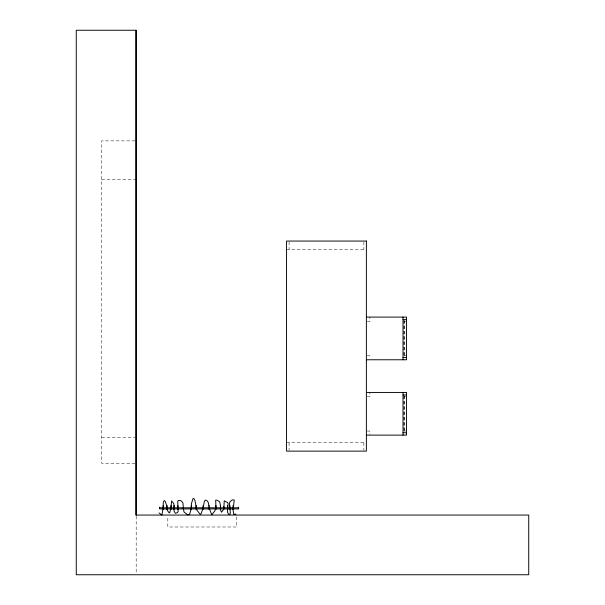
<?xml version="1.0" encoding="UTF-8"?>
<svg xmlns="http://www.w3.org/2000/svg" width="605" height="605" viewBox="0 0 605 605"><rect width="100%" height="100%" fill="white"/><g stroke="black" fill="none" stroke-linecap="round" stroke-linejoin="round"><path stroke-width="0.45" stroke-dasharray="3.02 2.27" d="M134.991 140.882L101.632 140.882L101.632 463.264L136.186 463.264M101.632 179.405L136.186 179.405M286.551 249.464L365.533 249.464M367.258 321.376L369.897 321.376L369.897 317.096M404.117 321.376L405.736 321.376M367.258 355.71L369.897 355.71L369.897 358.145M404.117 355.687L405.736 355.687M367.258 396.721L369.897 396.721L369.897 392.441M404.117 396.721L405.736 396.721M367.258 431.055L369.897 431.055L369.897 434.307M404.117 431.032L405.736 431.032M101.632 437.271L134.991 437.271M286.551 442.724L365.533 442.724M404.692 320.605L404.692 356.262M404.692 395.95L404.692 431.615M404.034 320.408L404.034 357.404M404.034 395.844L404.034 432.749M403.853 320.559L403.853 356.307M403.853 395.912L403.853 431.652M363.855 241.992L363.855 249.464M363.855 442.724L363.855 450.188M289.077 241.992L289.077 249.464M289.077 442.724L289.077 450.188M236.638 516.897L236.638 526.993L167.812 526.993L167.812 516.897M136.186 516.141L136.186 573.82"/><path stroke-width="0.91" d="M191.324 506.922L191.414 503.67L193.04 498.512L194.122 498.785L194.939 500.547L196.837 510.038L200.089 514.242L200.633 514.242L201.45 512.889L202.834 508.714M227.593 508.465L227.48 511.936L228.433 514.106L229.923 514.379L230.331 512.616L229.9 508.548M163.146 507.02L163.342 502.037L164.295 500.547L165.241 501.363L166.738 505.697L167.275 510.31L169.173 512.889L169.718 512.753L170.807 508.548M170.882 507.678L171.616 500.955L173.65 503.398L174.058 504.888L174.058 511.127L175.412 513.297L177.31 512.616L178.127 511.664L177.719 501.5L178.399 500.411L180.298 500.547L181.651 501.227L183.005 503.126L183.413 509.546M227.616 507.595L228.161 503.67L227.616 502.581L224.228 500.819L223.82 509.546M223.82 506.377L223.275 509.902L221.513 512.208L220.432 509.765L220.432 505.515M163.078 508.684L161.853 515.059L159.054 512.889M203.235 507.081L204.429 501.227L205.518 500.002L207.281 500.955L208.226 502.445L209.043 506.241M191.278 508.548L189.652 514.106L187.754 514.923L183.958 511.936L183.413 508.139M215.682 508.412L214.873 510.854L211.75 514.787L209.451 508.843M235.889 514.099L233.855 514.379L233.038 510.038L234.264 500.002L232.365 499.866L230.195 501.5L229.514 502.989L229.711 506.922M366.38 317.096L406.545 317.096L406.545 359.771L366.38 359.771M403.013 319.629L406.545 319.629M403.013 357.404L406.545 357.404M366.38 392.441L406.545 392.441L406.545 435.116L366.38 435.116M403.013 394.974L406.545 394.974M403.013 432.749L406.545 432.749M159.591 507.799L238.612 507.799M220.432 505.833L219.751 501.9L216.908 500.138L215.682 500.138L215.955 507.595M403.013 317.096L403.013 359.771M403.013 392.441L403.013 435.116M238.612 507.111L238.612 508.911L159.591 508.911L159.591 507.111M233.038 505.515L233.038 509.546M229.877 505.515L229.877 509.546M227.616 505.515L227.616 509.546M215.955 505.515L215.955 509.546M209.043 505.515L209.043 509.546M203.076 505.515L203.076 509.546M196.156 505.515L196.156 509.546M191.286 505.515L191.286 509.546M177.9 505.515L177.9 509.546M173.99 505.515L173.99 509.546M171.064 505.515L171.064 509.546M167.056 505.515L167.056 509.546M163.191 505.515L163.191 509.546M136.186 515.195L136.186 30.25L76.268 30.25L76.268 574.75L528.732 574.75L528.732 515.059L135.921 515.059L135.921 30.25M366.38 241.062L286.551 241.062L286.551 451.126L366.38 451.126L366.38 241.062"/></g></svg>
